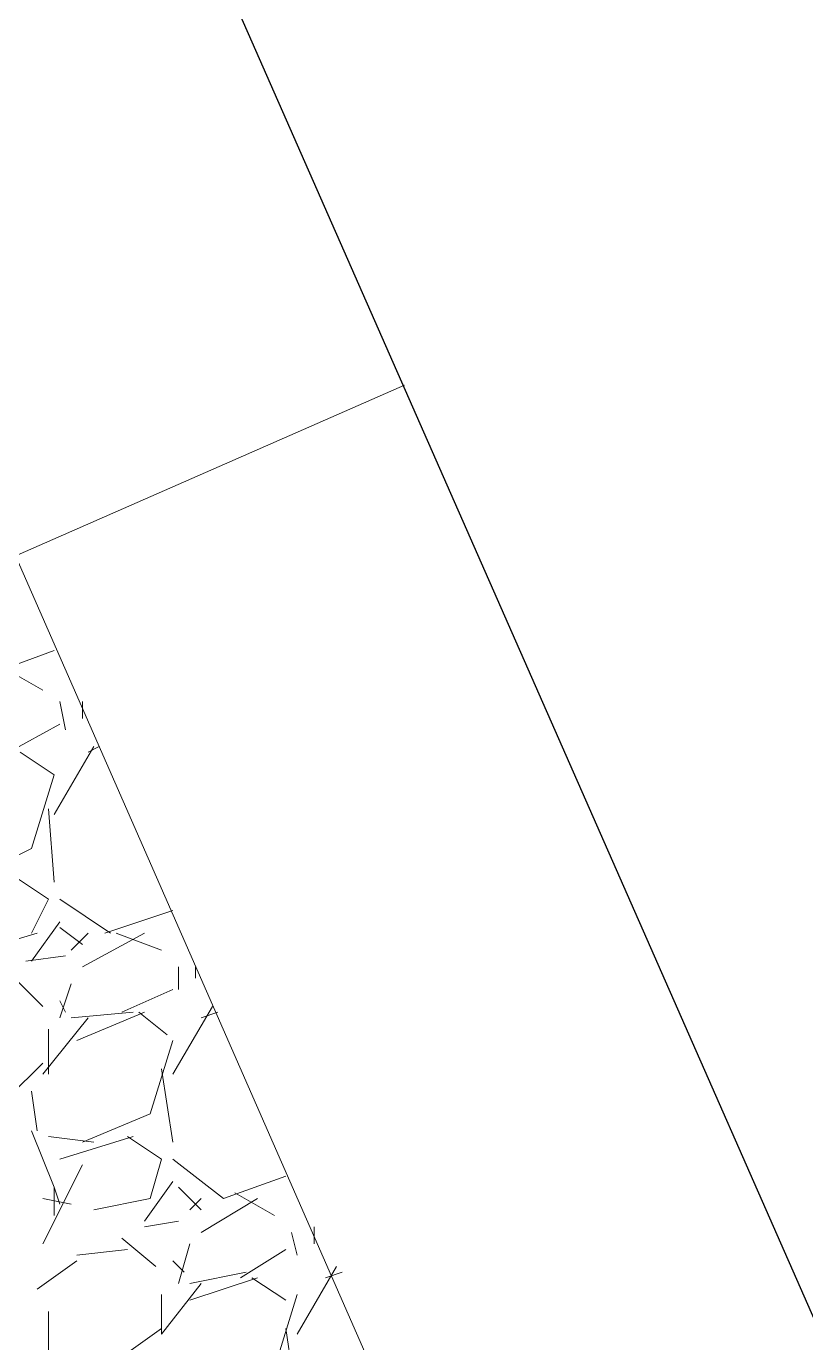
# Model space of a CAD drawing. Header units: metres. Extents: x 535356 to 535753, y 1836468 to 1836744.
# Drawn here: x 535501.821 to 535503.2, y 1836627.055 to 1836629.385 of the extents above; entities that cross this region are included whole.
import ezdxf

# ---------------------------------------------------------------- set-up
doc = ezdxf.new("R2010")
doc.units = ezdxf.units.M
doc.header["$MEASUREMENT"] = 0
for name, color, linetype, lineweight in [('Level 38', 1, 'Continuous', 0), ('Level 42', 1, 'Continuous', 0), ('Level 5', 1, 'Continuous', 0)]:
    doc.layers.add(name, color=color, linetype=linetype, lineweight=lineweight)

msp = doc.modelspace()

# ---------------------------------------------------------------- linework, layer by layer
at = {"layer": 'Level 38', "color": 7, "linetype": 'Continuous', "lineweight": 0}
msp.add_line((535502.49, 1836628.75), (535477.82, 1836617.92), dxfattribs=at)
msp.add_line((535502.49, 1836628.75), (535477.82, 1836617.92), dxfattribs=at)
at = {"layer": 'Level 42', "color": 7, "linetype": 'Continuous', "lineweight": 0}
for p, q in [((535504.08, 1836625.13), (535500.9, 1836632.36)), ((535504.08, 1836625.13), (535500.9, 1836632.36)), ((535503.09, 1836625.51), (535500.52, 1836631.37)), ((535503.09, 1836625.51), (535500.52, 1836631.37)), ((535501.76, 1836628.24), (535501.87, 1836628.28)), ((535501.76, 1836628.24), (535501.87, 1836628.28)), ((535501.78, 1836628.25), (535501.85, 1836628.21)), ((535501.78, 1836628.25), (535501.85, 1836628.21)), ((535501.88, 1836628.19), (535501.89, 1836628.14)), ((535501.88, 1836628.19), (535501.89, 1836628.14)), ((535501.92, 1836628.19), (535501.92, 1836628.16)), ((535501.92, 1836628.19), (535501.92, 1836628.16)), ((535501.79, 1836628.1), (535501.88, 1836628.15)), ((535501.79, 1836628.1), (535501.88, 1836628.15)), ((535501.81, 1836628.1), (535501.87, 1836628.06)), ((535501.81, 1836628.1), (535501.87, 1836628.06)), ((535501.94, 1836628.11), (535501.87, 1836627.99)), ((535501.94, 1836628.11), (535501.87, 1836627.99)), ((535501.95, 1836628.11), (535501.93, 1836628.1)), ((535501.95, 1836628.11), (535501.93, 1836628.1)), ((535501.87, 1836628.06), (535501.83, 1836627.93)), ((535501.87, 1836628.06), (535501.83, 1836627.93)), ((535501.86, 1836628), (535501.87, 1836627.87)), ((535501.86, 1836628), (535501.87, 1836627.87)), ((535501.83, 1836627.93), (535501.71, 1836627.87)), ((535501.83, 1836627.93), (535501.71, 1836627.87)), ((535501.86, 1836627.84), (535501.8, 1836627.88)), ((535501.86, 1836627.84), (535501.8, 1836627.88)), ((535501.83, 1836627.78), (535501.86, 1836627.84)), ((535501.83, 1836627.78), (535501.86, 1836627.84)), ((535501.88, 1836627.84), (535501.97, 1836627.78)), ((535501.88, 1836627.84), (535501.97, 1836627.78)), ((535501.96, 1836627.78), (535502.08, 1836627.82)), ((535501.96, 1836627.78), (535502.08, 1836627.82)), ((535501.88, 1836627.8), (535501.83, 1836627.73)), ((535501.88, 1836627.8), (535501.83, 1836627.73)), ((535501.92, 1836627.76), (535501.88, 1836627.79)), ((535501.92, 1836627.76), (535501.88, 1836627.79)), ((535501.74, 1836627.75), (535501.84, 1836627.78)), ((535501.74, 1836627.75), (535501.84, 1836627.78)), ((535501.9, 1836627.75), (535501.93, 1836627.78)), ((535501.9, 1836627.75), (535501.93, 1836627.78)), ((535501.92, 1836627.72), (535502.03, 1836627.78)), ((535501.92, 1836627.72), (535502.03, 1836627.78)), ((535501.98, 1836627.78), (535502.06, 1836627.75)), ((535501.98, 1836627.78), (535502.06, 1836627.75)), ((535501.82, 1836627.73), (535501.89, 1836627.74)), ((535501.82, 1836627.73), (535501.89, 1836627.74)), ((535502.09, 1836627.72), (535502.09, 1836627.68)), ((535502.09, 1836627.72), (535502.09, 1836627.68)), ((535502.12, 1836627.72), (535502.12, 1836627.7)), ((535502.12, 1836627.72), (535502.12, 1836627.7)), ((535501.85, 1836627.65), (535501.79, 1836627.71)), ((535501.85, 1836627.65), (535501.79, 1836627.71)), ((535501.88, 1836627.63), (535501.9, 1836627.69)), ((535501.88, 1836627.63), (535501.9, 1836627.69)), ((535501.99, 1836627.64), (535502.08, 1836627.68)), ((535501.99, 1836627.64), (535502.08, 1836627.68)), ((535501.88, 1836627.66), (535501.89, 1836627.64)), ((535501.88, 1836627.66), (535501.89, 1836627.64)), ((535502.15, 1836627.65), (535502.08, 1836627.53)), ((535502.15, 1836627.65), (535502.08, 1836627.53)), ((535501.85, 1836627.53), (535501.93, 1836627.63)), ((535501.85, 1836627.53), (535501.93, 1836627.63)), ((535501.9, 1836627.63), (535502.01, 1836627.64)), ((535501.9, 1836627.63), (535502.01, 1836627.64)), ((535501.91, 1836627.59), (535502.03, 1836627.64)), ((535501.91, 1836627.59), (535502.03, 1836627.64)), ((535501.91, 1836627.59), (535502.03, 1836627.64)), ((535501.91, 1836627.59), (535502.03, 1836627.64)), ((535502.02, 1836627.64), (535502.07, 1836627.6)), ((535502.02, 1836627.64), (535502.07, 1836627.6)), ((535502.16, 1836627.64), (535502.13, 1836627.63)), ((535502.16, 1836627.64), (535502.13, 1836627.63)), ((535501.86, 1836627.61), (535501.86, 1836627.53)), ((535501.86, 1836627.61), (535501.86, 1836627.53)), ((535502.08, 1836627.59), (535502.04, 1836627.46)), ((535502.08, 1836627.59), (535502.04, 1836627.46)), ((535501.85, 1836627.55), (535501.79, 1836627.49)), ((535501.85, 1836627.55), (535501.79, 1836627.49)), ((535502.06, 1836627.54), (535502.08, 1836627.41)), ((535502.06, 1836627.54), (535502.08, 1836627.41)), ((535501.84, 1836627.43), (535501.83, 1836627.5)), ((535501.84, 1836627.43), (535501.83, 1836627.5)), ((535502.04, 1836627.46), (535501.92, 1836627.41)), ((535502.04, 1836627.46), (535501.92, 1836627.41)), ((535501.87, 1836627.33), (535501.83, 1836627.43)), ((535501.87, 1836627.33), (535501.83, 1836627.43)), ((535501.94, 1836627.41), (535501.86, 1836627.42)), ((535501.94, 1836627.41), (535501.86, 1836627.42)), ((535502.01, 1836627.42), (535501.88, 1836627.38)), ((535502.01, 1836627.42), (535501.88, 1836627.38)), ((535502.06, 1836627.38), (535502, 1836627.42)), ((535502.06, 1836627.38), (535502, 1836627.42)), ((535501.85, 1836627.23), (535501.92, 1836627.37)), ((535501.85, 1836627.23), (535501.92, 1836627.37)), ((535502.04, 1836627.31), (535502.06, 1836627.38)), ((535502.04, 1836627.31), (535502.06, 1836627.38)), ((535502.08, 1836627.38), (535502.17, 1836627.31)), ((535502.08, 1836627.38), (535502.17, 1836627.31)), ((535502.17, 1836627.31), (535502.28, 1836627.35)), ((535502.17, 1836627.31), (535502.28, 1836627.35)), ((535501.87, 1836627.33), (535501.87, 1836627.28)), ((535501.87, 1836627.33), (535501.88, 1836627.3)), ((535501.87, 1836627.33), (535501.87, 1836627.28)), ((535501.87, 1836627.33), (535501.88, 1836627.3)), ((535502.08, 1836627.34), (535502.03, 1836627.27)), ((535502.08, 1836627.34), (535502.03, 1836627.27)), ((535502.13, 1836627.29), (535502.09, 1836627.33)), ((535502.13, 1836627.29), (535502.09, 1836627.33)), ((535501.85, 1836627.31), (535501.9, 1836627.3)), ((535501.85, 1836627.31), (535501.9, 1836627.3)), ((535501.94, 1836627.29), (535502.04, 1836627.31)), ((535501.94, 1836627.29), (535502.04, 1836627.31)), ((535502.11, 1836627.29), (535502.13, 1836627.31)), ((535502.11, 1836627.29), (535502.13, 1836627.31)), ((535502.13, 1836627.25), (535502.23, 1836627.31)), ((535502.13, 1836627.25), (535502.23, 1836627.31)), ((535502.19, 1836627.32), (535502.26, 1836627.28)), ((535502.19, 1836627.32), (535502.26, 1836627.28)), ((535502.03, 1836627.26), (535502.09, 1836627.27)), ((535502.03, 1836627.26), (535502.09, 1836627.27)), ((535502.33, 1836627.26), (535502.33, 1836627.23)), ((535502.33, 1836627.26), (535502.33, 1836627.23)), ((535502.05, 1836627.19), (535501.99, 1836627.24)), ((535502.05, 1836627.19), (535501.99, 1836627.24)), ((535502.09, 1836627.16), (535502.11, 1836627.23)), ((535502.09, 1836627.16), (535502.11, 1836627.23)), ((535502.29, 1836627.25), (535502.3, 1836627.21)), ((535502.29, 1836627.25), (535502.3, 1836627.21)), ((535502, 1836627.22), (535501.91, 1836627.21)), ((535502, 1836627.22), (535501.91, 1836627.21)), ((535502.2, 1836627.17), (535502.28, 1836627.22)), ((535502.2, 1836627.17), (535502.28, 1836627.22)), ((535501.91, 1836627.2), (535501.84, 1836627.15)), ((535501.91, 1836627.2), (535501.84, 1836627.15)), ((535502.08, 1836627.2), (535502.1, 1836627.18)), ((535502.08, 1836627.2), (535502.1, 1836627.18)), ((535502.37, 1836627.19), (535502.3, 1836627.07)), ((535502.37, 1836627.19), (535502.3, 1836627.07)), ((535502.06, 1836627.07), (535502.13, 1836627.16)), ((535502.06, 1836627.07), (535502.13, 1836627.16)), ((535502.11, 1836627.16), (535502.21, 1836627.18)), ((535502.11, 1836627.16), (535502.21, 1836627.18)), ((535502.11, 1836627.13), (535502.23, 1836627.17)), ((535502.11, 1836627.13), (535502.23, 1836627.17)), ((535502.11, 1836627.13), (535502.23, 1836627.17)), ((535502.11, 1836627.13), (535502.23, 1836627.17)), ((535502.22, 1836627.17), (535502.28, 1836627.13)), ((535502.22, 1836627.17), (535502.28, 1836627.13)), ((535502.38, 1836627.18), (535502.35, 1836627.17)), ((535502.38, 1836627.18), (535502.35, 1836627.17)), ((535502.06, 1836627.14), (535502.06, 1836627.07)), ((535502.06, 1836627.14), (535502.06, 1836627.07)), ((535502.3, 1836627.14), (535502.26, 1836627.01)), ((535502.3, 1836627.14), (535502.26, 1836627.01)), ((535501.86, 1836627.11), (535501.86, 1836627.03)), ((535501.86, 1836627.11), (535501.86, 1836627.03)), ((535502.06, 1836627.08), (535501.99, 1836627.03)), ((535502.06, 1836627.08), (535501.99, 1836627.03)), ((535502.28, 1836627.08), (535502.3, 1836626.95)), ((535502.28, 1836627.08), (535502.3, 1836626.95))]:
    msp.add_line(p, q, dxfattribs=at)
at = {"layer": 'Level 5', "color": 7, "linetype": 'Continuous', "lineweight": 30}
msp.add_line((535504.08, 1836625.13), (535500.9, 1836632.36), dxfattribs=at)

doc.saveas('drawing.dxf')
